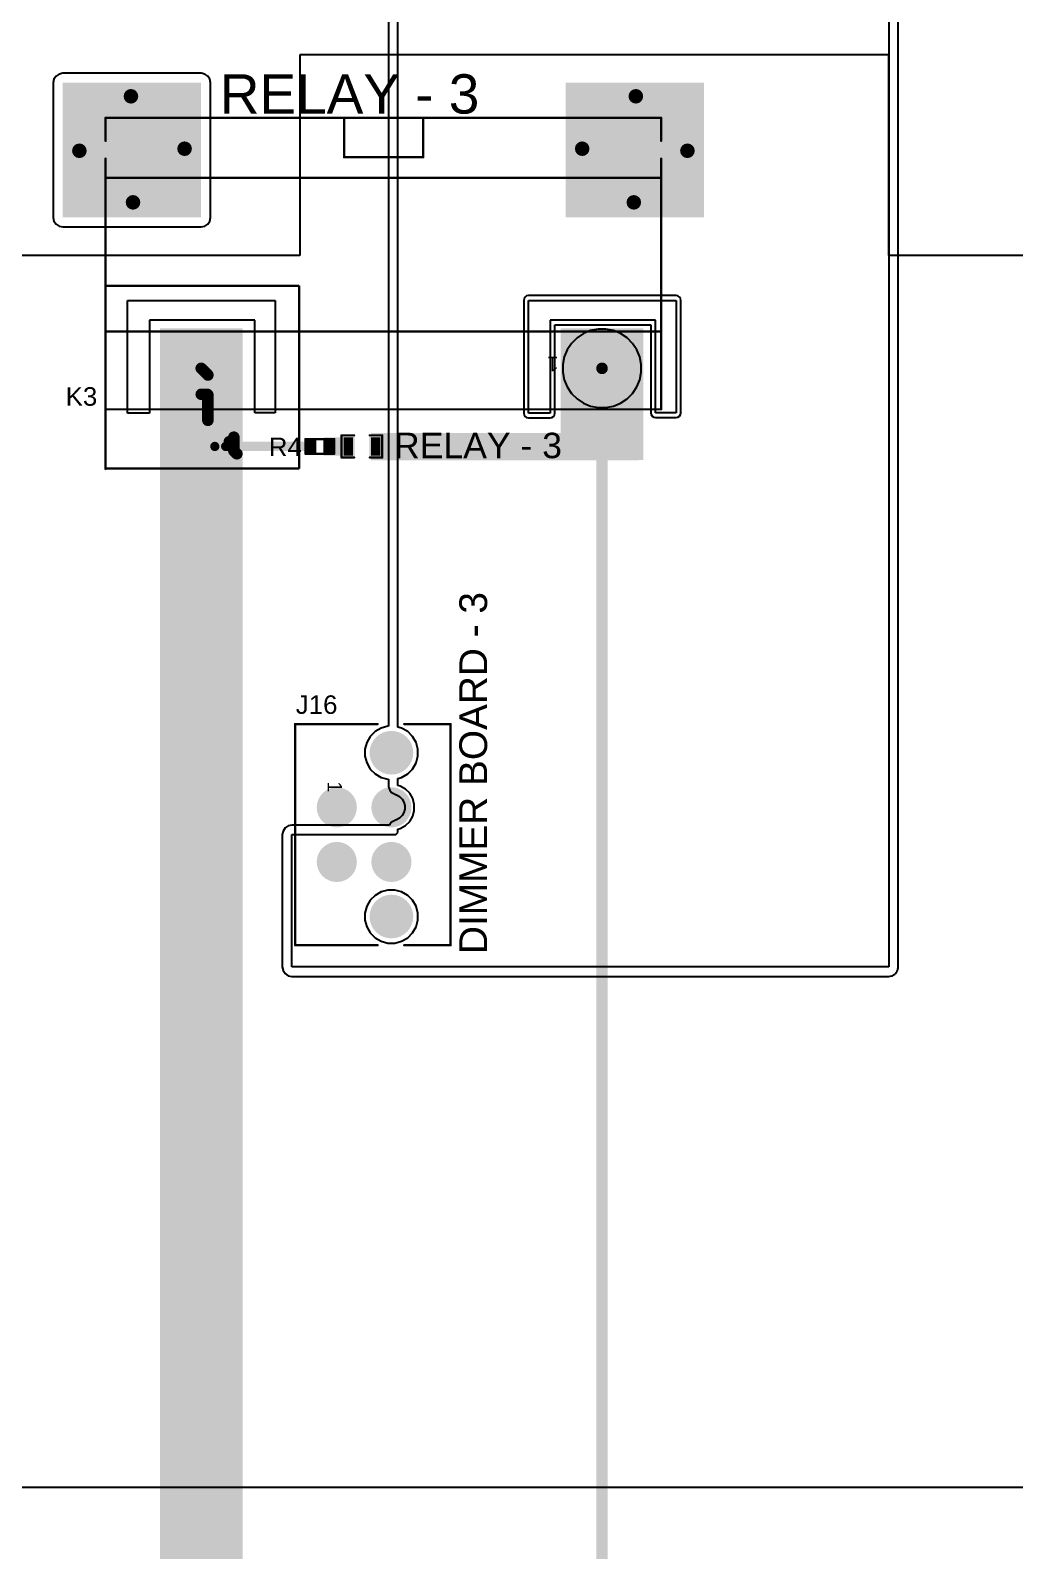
# Model space of a CAD drawing. Header units: millimetres. Extents: x -9 to 259, y -9 to 194.
# Drawn here: x 136.1 to 190.1, y 58.8 to 142.2 of the extents above; entities that cross this region are included whole.
import ezdxf

# ---------------------------------------------------------------- set-up
doc = ezdxf.new("R2010")
doc.units = ezdxf.units.MM
for name, color, linetype in [('BottomLayer', 5, 'Continuous'), ('BottomSolder', 6, 'Continuous'), ('MultiLayer', 9, 'Continuous'), ('PadHoleLayer', 156, 'Continuous'), ('TopLayer', 1, 'Continuous'), ('TopOverlay', 2, 'Continuous'), ('TopPaste', 8, 'Continuous'), ('TopSolder', 216, 'Continuous'), ('ViaHoleLayer', 16, 'Continuous')]:
    doc.layers.add(name, color=color, linetype=linetype)
doc.styles.add('Arial', font='', dxfattribs={"height": 0.2})
doc.styles.get('Arial').set_extended_font_data('Arial')

# ---------------------------------------------------------------- blocks, each defined once
blk = doc.blocks.new('G4A_1A_PE_DC24_2')
at = {"layer": 'BottomLayer'}
h = blk.add_hatch(color=5, dxfattribs=at)
edge = h.paths.add_edge_path()
edge.add_arc((-11.9999887, 6.0001023), 1.89999874, 0, 360)
h = blk.add_hatch(color=5, dxfattribs=at)
edge = h.paths.add_edge_path()
edge.add_arc((9.9999673, 6.0001023), 1.89999874, 0, 360)
h = blk.add_hatch(color=5, dxfattribs=at)
edge = h.paths.add_edge_path()
edge.add_arc((-13.8000867, -5.999873699999999), 1.49999954, 0, 360)
h = blk.add_hatch(color=5, dxfattribs=at)
edge = h.paths.add_edge_path()
edge.add_arc((13.8000613, -5.999873699999999), 1.49999954, 0, 360)
at = {"layer": 'BottomSolder'}
h = blk.add_hatch(color=6, dxfattribs=at)
edge = h.paths.add_edge_path()
edge.add_arc((-11.9999887, 6.0001023), 1.95079874, 0, 360)
h = blk.add_hatch(color=6, dxfattribs=at)
edge = h.paths.add_edge_path()
edge.add_arc((9.9999673, 6.0001023), 1.95079874, 0, 360)
h = blk.add_hatch(color=6, dxfattribs=at)
edge = h.paths.add_edge_path()
edge.add_arc((-13.8000867, -5.999873699999999), 1.55079954, 0, 360)
h = blk.add_hatch(color=6, dxfattribs=at)
edge = h.paths.add_edge_path()
edge.add_arc((13.8000613, -5.999873699999999), 1.55079954, 0, 360)
at = {"layer": 'MultiLayer'}
h = blk.add_hatch(color=9, dxfattribs=at)
edge = h.paths.add_edge_path()
edge.add_arc((-11.9999887, 6.0001023), 1.89999874, 0, 360)
h = blk.add_hatch(color=9, dxfattribs=at)
edge = h.paths.add_edge_path()
edge.add_arc((9.9999673, 6.0001023), 1.89999874, 0, 360)
h = blk.add_hatch(color=9, dxfattribs=at)
edge = h.paths.add_edge_path()
edge.add_arc((-13.8000867, -5.999873699999999), 1.49999954, 0, 360)
h = blk.add_hatch(color=9, dxfattribs=at)
edge = h.paths.add_edge_path()
edge.add_arc((13.8000613, -5.999873699999999), 1.49999954, 0, 360)
at = {"layer": 'PadHoleLayer'}
h = blk.add_hatch(color=156, dxfattribs=at)
edge = h.paths.add_edge_path()
edge.add_arc((-11.9999379, 5.9999753), 1.1500104, 0, 360)
h = blk.add_hatch(color=156, dxfattribs=at)
edge = h.paths.add_edge_path()
edge.add_arc((9.9999419, 5.9999753), 1.1500104, 0, 360)
h = blk.add_hatch(color=156, dxfattribs=at)
edge = h.paths.add_edge_path()
edge.add_arc((-13.8001375, -5.9999753), 0.8999982, 0, 360)
h = blk.add_hatch(color=156, dxfattribs=at)
edge = h.paths.add_edge_path()
edge.add_arc((13.8001375, -5.9999753), 0.8999982, 0, 360)
at = {"layer": 'TopLayer'}
h = blk.add_hatch(color=1, dxfattribs=at)
edge = h.paths.add_edge_path()
edge.add_arc((-11.9999887, 6.0001023), 1.89999874, 0, 360)
h = blk.add_hatch(color=1, dxfattribs=at)
edge = h.paths.add_edge_path()
edge.add_arc((9.9999673, 6.0001023), 1.89999874, 0, 360)
h = blk.add_hatch(color=1, dxfattribs=at)
edge = h.paths.add_edge_path()
edge.add_arc((-13.8000867, -5.999873699999999), 1.49999954, 0, 360)
h = blk.add_hatch(color=1, dxfattribs=at)
edge = h.paths.add_edge_path()
edge.add_arc((13.8000613, -5.999873699999999), 1.49999954, 0, 360)
at = {"layer": 'TopSolder'}
h = blk.add_hatch(color=216, dxfattribs=at)
edge = h.paths.add_edge_path()
edge.add_arc((-11.9999887, 6.0001023), 1.95079874, 0, 360)
h = blk.add_hatch(color=216, dxfattribs=at)
edge = h.paths.add_edge_path()
edge.add_arc((9.9999673, 6.0001023), 1.95079874, 0, 360)
h = blk.add_hatch(color=216, dxfattribs=at)
edge = h.paths.add_edge_path()
edge.add_arc((-13.8000867, -5.999873699999999), 1.55079954, 0, 360)
h = blk.add_hatch(color=216, dxfattribs=at)
edge = h.paths.add_edge_path()
edge.add_arc((13.8000613, -5.999873699999999), 1.55079954, 0, 360)
at = {"layer": 'TopOverlay', "const_width": 0.127}
for points in [[(15.2497917, 8.250237499999999), (-15.2501727, 8.250237499999999)], [(-15.2491313, 8.250237499999999), (-15.2491313, -5.5104411)], [(15.2497917, 8.250237499999999), (15.2497917, -5.5124985)], [(15.2497917, 3.9851203), (-15.2491313, 3.9851203)], [(15.2499695, -4.449762499999999), (-15.2499949, -4.449762499999999)], [(-2.1874353, -5.5877079), (-2.1874353, -7.749781299999999)], [(2.1589873, -5.5877079), (-2.1874353, -5.5877079)], [(2.1589873, -5.5877079), (2.1589873, -7.749781299999999)], [(-15.2491313, -6.488950699999999), (-15.2491313, -7.749781299999999)], [(15.2497917, -6.486893299999999), (15.2497917, -7.749781299999999)], [(15.2497917, -7.749781299999999), (-15.2501727, -7.749781299999999)]]:
    blk.add_lwpolyline(points, dxfattribs=at)
at = {"layer": 'TopOverlay', "const_width": 0.0635}
for points in [[(-15.2819227, 8.250237499999999, 1), (-15.2184227, 8.250237499999999, 1)], [(-15.2808813, 8.250237499999999, 1), (-15.2173813, 8.250237499999999, 1)], [(15.2180417, 8.250237499999999, 1), (15.2815417, 8.250237499999999, 1)], [(15.2180417, 8.250237499999999, 1), (15.2815417, 8.250237499999999, 1)], [(-15.2808813, 3.9851203, 1), (-15.2173813, 3.9851203, 1)], [(15.2180417, 3.9851203, 1), (15.2815417, 3.9851203, 1)], [(-15.2817449, -4.449762499999999, 1), (-15.2182449, -4.449762499999999, 1)], [(15.2182195, -4.449762499999999, 1), (15.2817195, -4.449762499999999, 1)], [(-15.2808813, -5.5104411, 1), (-15.2173813, -5.5104411, 1)], [(-2.2191853, -5.5877079, 1), (-2.1556853, -5.5877079, 1)], [(-2.2191853, -5.5877079, 1), (-2.1556853, -5.5877079, 1)], [(2.1272373, -5.5877079, 1), (2.1907373, -5.5877079, 1)], [(2.1272373, -5.5877079, 1), (2.1907373, -5.5877079, 1)], [(15.2180417, -5.5124985, 1), (15.2815417, -5.5124985, 1)], [(-15.2808813, -6.488950699999999, 1), (-15.2173813, -6.488950699999999, 1)], [(15.2180417, -6.486893299999999, 1), (15.2815417, -6.486893299999999, 1)], [(-15.2819227, -7.749781299999999, 1), (-15.2184227, -7.749781299999999, 1)], [(-15.2808813, -7.749781299999999, 1), (-15.2173813, -7.749781299999999, 1)], [(-2.2191853, -7.749781299999999, 1), (-2.1556853, -7.749781299999999, 1)], [(2.1272373, -7.749781299999999, 1), (2.1907373, -7.749781299999999, 1)], [(15.2180417, -7.749781299999999, 1), (15.2815417, -7.749781299999999, 1)], [(15.2180417, -7.749781299999999, 1), (15.2815417, -7.749781299999999, 1)]]:
    blk.add_lwpolyline(points, format="xyb", close=True, dxfattribs=at)
at = {"layer": 'TopOverlay'}
blk.add_text('1', height=0.8000009399999999, dxfattribs=at).set_placement((-9.6044004, 5.3561996))
blk = doc.blocks.new('R___0402_9')
at = {"layer": 'TopLayer'}
for points in [[(-0.6985, -0.3175), (-0.6985, 0.3175), (-0.2412999999999999, 0.3175), (-0.2413, -0.3175)], [(0.2412999999999999, -0.3175), (0.2413, 0.3175), (0.6985, 0.3175), (0.6985, -0.3175)]]:
    blk.add_hatch(color=1, dxfattribs=at).paths.add_polyline_path(points)
at = {"layer": 'TopPaste'}
for points in [[(-0.6985, -0.3175), (-0.6985, 0.3175), (-0.2412999999999999, 0.3175), (-0.2413, -0.3175)], [(0.2412999999999999, -0.3175), (0.2413, 0.3175), (0.6985, 0.3175), (0.6985, -0.3175)]]:
    blk.add_hatch(color=8, dxfattribs=at).paths.add_polyline_path(points)
at = {"layer": 'TopSolder'}
for points in [[(-0.75350116, -0.37250116), (-0.75350116, 0.37250116), (-0.1862988399999999, 0.37250116), (-0.18629884, -0.37250116)], [(0.1862988399999999, -0.37250116), (0.18629884, 0.37250116), (0.75350116, 0.37250116), (0.75350116, -0.37250116)]]:
    blk.add_hatch(color=216, dxfattribs=at).paths.add_polyline_path(points)
at = {"layer": 'TopOverlay'}
for points, const_width in [([(-0.7874, -0.4064), (-0.7874, 0.4064)], 0.127), ([(-0.7874, 0.4064), (0.7874, 0.4064)], 0.127), ([(0.7874, -0.4064), (0.7874, 0.4064)], 0.127), ([(-0.7874, -0.4064), (0.7874, -0.4064)], 0.127), ([(-0.8128, -0.4318), (0.8128, -0.4318)], 0.0032258)]:
    blk.add_lwpolyline(points, dxfattribs=dict(at, const_width=const_width))
for points, const_width in [([(-0.8191499999999999, 0.4064, 1), (-0.7556499999999999, 0.4064, 1)], 0.0635), ([(-0.8191499999999999, 0.4064, 1), (-0.7556499999999999, 0.4064, 1)], 0.0635), ([(0.7556499999999999, 0.4064, 1), (0.8191499999999999, 0.4064, 1)], 0.0635), ([(0.7556499999999999, 0.4064, 1), (0.8191499999999999, 0.4064, 1)], 0.0635), ([(-0.8191499999999999, -0.4064, 1), (-0.7556499999999999, -0.4064, 1)], 0.0635), ([(-0.8191499999999999, -0.4064, 1), (-0.7556499999999999, -0.4064, 1)], 0.0635), ([(-0.81360518, -0.4318, 1), (-0.8119948199999999, -0.4318, 1)], 0.0016129), ([(0.7556499999999999, -0.4064, 1), (0.8191499999999999, -0.4064, 1)], 0.0635), ([(0.7556499999999999, -0.4064, 1), (0.8191499999999999, -0.4064, 1)], 0.0635), ([(0.8119948199999999, -0.4318, 1), (0.81360518, -0.4318, 1)], 0.0016129)]:
    blk.add_lwpolyline(points, format="xyb", close=True, dxfattribs=dict(at, const_width=const_width))
blk = doc.blocks.new('LED_0603_14')
at = {"layer": 'TopLayer'}
for points in [[(-0.999998, 0.5000002699999999), (-0.499999, 0.5000002699999999), (-0.499999, -0.5000002699999999), (-0.999998, -0.5000002699999999)], [(0.50000154, 0.5000002699999999), (1.00000054, 0.5000002699999999), (1.00000054, -0.5000002699999999), (0.50000154, -0.5000002699999999)]]:
    blk.add_hatch(color=1, dxfattribs=at).paths.add_polyline_path(points)
at = {"layer": 'TopOverlay'}
blk.add_hatch(color=2, dxfattribs=at).paths.add_polyline_path([(1.1176, -0.66039746), (1.75259492, -0.66039746), (1.75259492, 0.66040254), (1.1176, 0.66040254)])
at = {"layer": 'TopPaste'}
for points in [[(-0.999998, 0.5000002699999999), (-0.499999, 0.5000002699999999), (-0.499999, -0.5000002699999999), (-0.999998, -0.5000002699999999)], [(0.50000154, 0.5000002699999999), (1.00000054, 0.5000002699999999), (1.00000054, -0.5000002699999999), (0.50000154, -0.5000002699999999)]]:
    blk.add_hatch(color=8, dxfattribs=at).paths.add_polyline_path(points)
at = {"layer": 'TopSolder'}
for points in [[(-1.101598, 0.6016002699999999), (-0.398399, 0.6016002699999999), (-0.398399, -0.6016002699999999), (-1.101598, -0.6016002699999999)], [(0.39840154, 0.6016002699999999), (1.10160054, 0.6016002699999999), (1.10160054, -0.6016002699999999), (0.39840154, -0.6016002699999999)]]:
    blk.add_hatch(color=216, dxfattribs=at).paths.add_polyline_path(points)
at = {"layer": 'TopOverlay', "const_width": 0.127}
for points in [[(-1.1176, 0.6096), (-0.4318, 0.6096)], [(-1.1176, -0.6096), (-1.1176, 0.6096)], [(0.4318, 0.6096), (1.11760254, 0.6096)], [(1.11760254, -0.6096), (1.11760254, 0.6096)], [(-1.1176, -0.6096), (-0.4318, -0.6096)], [(0.4318, -0.6096), (1.11760254, -0.6096)]]:
    blk.add_lwpolyline(points, dxfattribs=at)
at = {"layer": 'TopOverlay', "const_width": 0.0635}
for points in [[(-1.14935, 0.6096, 1), (-1.08585, 0.6096, 1)], [(-1.14935, 0.6096, 1), (-1.08585, 0.6096, 1)], [(-0.46355, 0.6096, 1), (-0.40005, 0.6096, 1)], [(0.40005, 0.6096, 1), (0.46355, 0.6096, 1)], [(1.08585254, 0.6096, 1), (1.14935254, 0.6096, 1)], [(1.08585254, 0.6096, 1), (1.14935254, 0.6096, 1)], [(-1.14935, -0.6096, 1), (-1.08585, -0.6096, 1)], [(-1.14935, -0.6096, 1), (-1.08585, -0.6096, 1)], [(-0.46355, -0.6096, 1), (-0.40005, -0.6096, 1)], [(0.40005, -0.6096, 1), (0.46355, -0.6096, 1)], [(1.08585254, -0.6096, 1), (1.14935254, -0.6096, 1)], [(1.08585254, -0.6096, 1), (1.14935254, -0.6096, 1)]]:
    blk.add_lwpolyline(points, format="xyb", close=True, dxfattribs=at)
blk = doc.blocks.new('0447690401_19')
at = {"layer": 'BottomLayer'}
h = blk.add_hatch(color=5, dxfattribs=at)
edge = h.paths.add_edge_path()
edge.add_arc((-1.4986, 1.4986), 1.00000054, 0, 360)
h = blk.add_hatch(color=5, dxfattribs=at)
edge = h.paths.add_edge_path()
edge.add_arc((1.4986, 1.4986), 1.00000054, 0, 360)
h = blk.add_hatch(color=5, dxfattribs=at)
edge = h.paths.add_edge_path()
edge.add_arc((-1.4986, -1.4986), 1.00000054, 0, 360)
h = blk.add_hatch(color=5, dxfattribs=at)
edge = h.paths.add_edge_path()
edge.add_arc((1.4986, -1.4986), 1.00000054, 0, 360)
at = {"layer": 'BottomSolder'}
h = blk.add_hatch(color=6, dxfattribs=at)
edge = h.paths.add_edge_path()
edge.add_arc((-1.4986, 1.4986), 1.10160054, 0, 360)
h = blk.add_hatch(color=6, dxfattribs=at)
edge = h.paths.add_edge_path()
edge.add_arc((1.4986, 1.4986), 1.10160054, 0, 360)
h = blk.add_hatch(color=6, dxfattribs=at)
edge = h.paths.add_edge_path()
edge.add_arc((-1.4986, -1.4986), 1.10160054, 0, 360)
h = blk.add_hatch(color=6, dxfattribs=at)
edge = h.paths.add_edge_path()
edge.add_arc((1.4986, -1.4986), 1.10160054, 0, 360)
at = {"layer": 'PadHoleLayer'}
h = blk.add_hatch(color=156, dxfattribs=at)
edge = h.paths.add_edge_path()
edge.add_arc((-4.495799999999999, 1.4986), 1.20000014, 0, 360)
h = blk.add_hatch(color=156, dxfattribs=at)
edge = h.paths.add_edge_path()
edge.add_arc((4.495799999999999, 1.4986), 1.20000014, 0, 360)
h = blk.add_hatch(color=156, dxfattribs=at)
edge = h.paths.add_edge_path()
edge.add_arc((-1.4986, 1.4986), 0.5334, 0, 360)
h = blk.add_hatch(color=156, dxfattribs=at)
edge = h.paths.add_edge_path()
edge.add_arc((1.4986, 1.4986), 0.5334, 0, 360)
h = blk.add_hatch(color=156, dxfattribs=at)
edge = h.paths.add_edge_path()
edge.add_arc((-1.4986, -1.4986), 0.5334, 0, 360)
h = blk.add_hatch(color=156, dxfattribs=at)
edge = h.paths.add_edge_path()
edge.add_arc((1.4986, -1.4986), 0.5334, 0, 360)
at = {"layer": 'TopLayer'}
h = blk.add_hatch(color=1, dxfattribs=at)
edge = h.paths.add_edge_path()
edge.add_arc((-1.4986, 1.4986), 1.00000054, 0, 360)
h = blk.add_hatch(color=1, dxfattribs=at)
edge = h.paths.add_edge_path()
edge.add_arc((1.4986, 1.4986), 1.00000054, 0, 360)
h = blk.add_hatch(color=1, dxfattribs=at)
edge = h.paths.add_edge_path()
edge.add_arc((-1.4986, -1.4986), 1.00000054, 0, 360)
h = blk.add_hatch(color=1, dxfattribs=at)
edge = h.paths.add_edge_path()
edge.add_arc((1.4986, -1.4986), 1.00000054, 0, 360)
at = {"layer": 'TopSolder'}
h = blk.add_hatch(color=216, dxfattribs=at)
edge = h.paths.add_edge_path()
edge.add_arc((-1.4986, 1.4986), 1.10160054, 0, 360)
h = blk.add_hatch(color=216, dxfattribs=at)
edge = h.paths.add_edge_path()
edge.add_arc((1.4986, 1.4986), 1.10160054, 0, 360)
h = blk.add_hatch(color=216, dxfattribs=at)
edge = h.paths.add_edge_path()
edge.add_arc((-1.4986, -1.4986), 1.10160054, 0, 360)
h = blk.add_hatch(color=216, dxfattribs=at)
edge = h.paths.add_edge_path()
edge.add_arc((1.4986, -1.4986), 1.10160054, 0, 360)
at = {"layer": 'TopOverlay', "const_width": 0.127}
for points in [[(6.0706, 4.7498), (-6.0706, 4.7498)], [(-6.0706, 2.20485716), (-6.0706, 4.7498)], [(6.0706, 2.20485716), (6.0706, 4.7498)], [(-6.0706, -3.7846), (-6.0706, 0.74154284)], [(6.0706, -3.7846), (6.0706, 0.74154284)], [(6.0706, -3.7846), (-6.0706, -3.7846)]]:
    blk.add_lwpolyline(points, dxfattribs=at)
at = {"layer": 'TopOverlay', "const_width": 0.0635}
for points in [[(-6.102349999999999, 4.7498, 1), (-6.038849999999999, 4.7498, 1)], [(-6.102349999999999, 4.7498, 1), (-6.038849999999999, 4.7498, 1)], [(6.038849999999999, 4.7498, 1), (6.102349999999999, 4.7498, 1)], [(6.038849999999999, 4.7498, 1), (6.102349999999999, 4.7498, 1)], [(-6.102349999999999, 2.20485716, 1), (-6.038849999999999, 2.20485716, 1)], [(6.038849999999999, 2.20485716, 1), (6.102349999999999, 2.20485716, 1)], [(-6.102349999999999, 0.74154284, 1), (-6.038849999999999, 0.74154284, 1)], [(6.038849999999999, 0.74154284, 1), (6.102349999999999, 0.74154284, 1)], [(-6.102349999999999, -3.7846, 1), (-6.038849999999999, -3.7846, 1)], [(-6.102349999999999, -3.7846, 1), (-6.038849999999999, -3.7846, 1)], [(6.038849999999999, -3.7846, 1), (6.102349999999999, -3.7846, 1)], [(6.038849999999999, -3.7846, 1), (6.102349999999999, -3.7846, 1)]]:
    blk.add_lwpolyline(points, format="xyb", close=True, dxfattribs=at)
at = {"layer": 'TopOverlay'}
blk.add_text('1', height=0.8000009399999999, dxfattribs=at).set_placement((-2.9209873, -2.00659238))

msp = doc.modelspace()

# ---------------------------------------------------------------- hatches: boundary and pattern name
at = {"layer": 'BottomLayer'}
msp.add_hatch(color=5, dxfattribs=at).paths.add_polyline_path([(145.44874644, 139.3444), (137.85414644, 139.3444), (137.85414644, 131.953), (145.44874644, 131.953)])
h = msp.add_hatch(color=5, dxfattribs=at)
edge = h.paths.add_edge_path()
edge.add_arc((141.60003938, 138.60049242), 0.2999994, 0, 360)
h = msp.add_hatch(color=5, dxfattribs=at)
edge = h.paths.add_edge_path()
edge.add_arc((169.31276526, 138.60049242), 0.2999994, 0, 360)
h = msp.add_hatch(color=5, dxfattribs=at)
edge = h.paths.add_edge_path()
edge.add_arc((138.76854136, 135.6106), 0.2999994, 0, 360)
h = msp.add_hatch(color=5, dxfattribs=at)
edge = h.paths.add_edge_path()
edge.add_arc((144.54398828, 135.72333536), 0.2999994, 0, 360)
h = msp.add_hatch(color=5, dxfattribs=at)
edge = h.paths.add_edge_path()
edge.add_arc((166.36881636, 135.72333536), 0.2999994, 0, 360)
h = msp.add_hatch(color=5, dxfattribs=at)
edge = h.paths.add_edge_path()
edge.add_arc((172.14426328, 135.6106), 0.2999994, 0, 360)
h = msp.add_hatch(color=5, dxfattribs=at)
edge = h.paths.add_edge_path()
edge.add_arc((141.7126325, 132.77924422), 0.2999994, 0, 360)
h = msp.add_hatch(color=5, dxfattribs=at)
edge = h.paths.add_edge_path()
edge.add_arc((169.20017214, 132.77924422), 0.2999994, 0, 360)
at = {"layer": 'BottomSolder'}
h = msp.add_hatch(color=6, dxfattribs=at)
edge = h.paths.add_edge_path()
edge.add_arc((141.60003938, 138.60049242), 0.4015993999999999, 0, 360)
h = msp.add_hatch(color=6, dxfattribs=at)
edge = h.paths.add_edge_path()
edge.add_arc((169.31276526, 138.60049242), 0.4015993999999999, 0, 360)
h = msp.add_hatch(color=6, dxfattribs=at)
edge = h.paths.add_edge_path()
edge.add_arc((144.54398828, 135.72333536), 0.4015993999999999, 0, 360)
h = msp.add_hatch(color=6, dxfattribs=at)
edge = h.paths.add_edge_path()
edge.add_arc((166.36881636, 135.72333536), 0.4015993999999999, 0, 360)
h = msp.add_hatch(color=6, dxfattribs=at)
edge = h.paths.add_edge_path()
edge.add_arc((138.76854136, 135.6106), 0.4015993999999999, 0, 360)
h = msp.add_hatch(color=6, dxfattribs=at)
edge = h.paths.add_edge_path()
edge.add_arc((172.14426328, 135.6106), 0.4015993999999999, 0, 360)
h = msp.add_hatch(color=6, dxfattribs=at)
edge = h.paths.add_edge_path()
edge.add_arc((141.7126325, 132.77924422), 0.4015993999999999, 0, 360)
h = msp.add_hatch(color=6, dxfattribs=at)
edge = h.paths.add_edge_path()
edge.add_arc((169.20017214, 132.77924422), 0.4015993999999999, 0, 360)
at = {"layer": 'TopLayer'}
h = msp.add_hatch(color=1, dxfattribs=at)
edge = h.paths.add_edge_path()
edge.add_arc((141.60003938, 138.60049242), 0.2999994, 0, 360)
for points in [[(165.46406328, 131.953), (173.05866328, 131.953), (173.05866328, 139.3444), (165.46406328, 139.3444)], [(143.18827344, 125.85695174), (143.18827344, 40.10660254), (147.73143936, 40.10660254), (147.73143936, 125.85695174)], [(165.1880999, 125.857), (165.1880999, 118.62932332), (169.73126582, 118.62932332), (169.73126582, 125.857)], [(152.17510586, 118.8799883), (153.71980686, 118.8799883), (153.71980686, 119.87999138), (152.17510586, 119.87999138)], [(169.47726836, 120.11659238), (154.77882176, 120.11659238), (154.77882176, 118.61799238), (169.47726836, 118.61799238)]]:
    msp.add_hatch(color=1, dxfattribs=at).paths.add_polyline_path(points)
h = msp.add_hatch(color=1, dxfattribs=at)
edge = h.paths.add_edge_path()
edge.add_arc((169.31276526, 138.60049242), 0.2999994, 0, 360)
h = msp.add_hatch(color=1, dxfattribs=at)
edge = h.paths.add_edge_path()
edge.add_arc((138.76854136, 135.6106), 0.2999994, 0, 360)
h = msp.add_hatch(color=1, dxfattribs=at)
edge = h.paths.add_edge_path()
edge.add_arc((144.54398828, 135.72333536), 0.2999994, 0, 360)
h = msp.add_hatch(color=1, dxfattribs=at)
edge = h.paths.add_edge_path()
edge.add_arc((166.36881636, 135.72333536), 0.2999994, 0, 360)
h = msp.add_hatch(color=1, dxfattribs=at)
edge = h.paths.add_edge_path()
edge.add_arc((172.14426328, 135.6106), 0.2999994, 0, 360)
h = msp.add_hatch(color=1, dxfattribs=at)
edge = h.paths.add_edge_path()
edge.add_arc((141.7126325, 132.77924422), 0.2999994, 0, 360)
h = msp.add_hatch(color=1, dxfattribs=at)
edge = h.paths.add_edge_path()
edge.add_arc((169.20017214, 132.77924422), 0.2999994, 0, 360)
at = {"layer": 'TopSolder'}
h = msp.add_hatch(color=216, dxfattribs=at)
edge = h.paths.add_edge_path()
edge.add_arc((141.60003938, 138.60049242), 0.4015993999999999, 0, 360)
h = msp.add_hatch(color=216, dxfattribs=at)
edge = h.paths.add_edge_path()
edge.add_arc((169.31276526, 138.60049242), 0.4015993999999999, 0, 360)
h = msp.add_hatch(color=216, dxfattribs=at)
edge = h.paths.add_edge_path()
edge.add_arc((144.54398828, 135.72333536), 0.4015993999999999, 0, 360)
h = msp.add_hatch(color=216, dxfattribs=at)
edge = h.paths.add_edge_path()
edge.add_arc((166.36881636, 135.72333536), 0.4015993999999999, 0, 360)
h = msp.add_hatch(color=216, dxfattribs=at)
edge = h.paths.add_edge_path()
edge.add_arc((138.76854136, 135.6106), 0.4015993999999999, 0, 360)
h = msp.add_hatch(color=216, dxfattribs=at)
edge = h.paths.add_edge_path()
edge.add_arc((172.14426328, 135.6106), 0.4015993999999999, 0, 360)
h = msp.add_hatch(color=216, dxfattribs=at)
edge = h.paths.add_edge_path()
edge.add_arc((141.7126325, 132.77924422), 0.4015993999999999, 0, 360)
h = msp.add_hatch(color=216, dxfattribs=at)
edge = h.paths.add_edge_path()
edge.add_arc((169.20017214, 132.77924422), 0.4015993999999999, 0, 360)
at = {"layer": 'ViaHoleLayer'}
h = msp.add_hatch(color=16, dxfattribs=at)
edge = h.paths.add_edge_path()
edge.add_arc((141.60003938, 138.60049242), 0.1499997, 0, 360)
h = msp.add_hatch(color=16, dxfattribs=at)
edge = h.paths.add_edge_path()
edge.add_arc((169.31276526, 138.60049242), 0.1499997, 0, 360)
h = msp.add_hatch(color=16, dxfattribs=at)
edge = h.paths.add_edge_path()
edge.add_arc((138.76854136, 135.6106), 0.1499997, 0, 360)
h = msp.add_hatch(color=16, dxfattribs=at)
edge = h.paths.add_edge_path()
edge.add_arc((144.54398828, 135.72333536), 0.1499997, 0, 360)
h = msp.add_hatch(color=16, dxfattribs=at)
edge = h.paths.add_edge_path()
edge.add_arc((166.36881636, 135.72333536), 0.1499997, 0, 360)
h = msp.add_hatch(color=16, dxfattribs=at)
edge = h.paths.add_edge_path()
edge.add_arc((172.14426328, 135.6106), 0.1499997, 0, 360)
h = msp.add_hatch(color=16, dxfattribs=at)
edge = h.paths.add_edge_path()
edge.add_arc((141.7126325, 132.77924422), 0.1499997, 0, 360)
h = msp.add_hatch(color=16, dxfattribs=at)
edge = h.paths.add_edge_path()
edge.add_arc((169.20017214, 132.77924422), 0.1499997, 0, 360)

# ---------------------------------------------------------------- linework, layer by layer
at = {"layer": 'BottomLayer'}
for p, q in [((156.25650232, 103.97406688), (156.25650232, 183.21019746)), ((183.19326328, 183.21019492), (183.19326328, 90.80500507999999)), ((183.711215, 90.80500507999999), (183.711215, 183.21019492)), ((155.7385506, 177.12792616), (155.7385506, 104.01919252)), ((137.3756206, 139.54261144), (137.33619472, 139.3444)), ((137.48789876, 139.71064768), (137.3756206, 139.54261144)), ((137.655935, 139.82292584), (137.48789876, 139.71064768)), ((137.85414644, 139.86235172), (137.655935, 139.82292584)), ((145.44874644, 139.86235172), (137.85414644, 139.86235172)), ((145.64695788, 139.82292584), (145.44874644, 139.86235172)), ((145.81499412, 139.71064768), (145.64695788, 139.82292584)), ((145.92727228, 139.54261144), (145.81499412, 139.71064768)), ((145.96669816, 139.3444), (145.92727228, 139.54261144)), ((137.33619472, 139.3444), (137.33619472, 131.953)), ((145.96669816, 131.953), (145.96669816, 139.3444)), ((137.33619472, 131.953), (137.3756206, 131.75478856)), ((145.92727228, 131.75478856), (145.96669816, 131.953)), ((137.3756206, 131.75478856), (137.48789876, 131.58675232)), ((137.48789876, 131.58675232), (137.655935, 131.47447416)), ((137.655935, 131.47447416), (137.85414644, 131.43504828)), ((137.85414644, 131.43504828), (145.44874644, 131.43504828)), ((145.44874644, 131.43504828), (145.64695788, 131.47447416)), ((145.64695788, 131.47447416), (145.81499412, 131.58675232)), ((145.81499412, 131.58675232), (145.92727228, 131.75478856)), ((140.20661062, 118.11020828), (140.20661062, 128.1938)), ((140.20661062, 128.1938), (150.83366328, 128.1938)), ((150.83366328, 128.1938), (140.20661062, 128.1938)), ((140.20661062, 128.1938), (140.20661062, 118.11020828)), ((150.83366328, 128.1938), (150.83366328, 118.491)), ((150.83366328, 118.491), (150.83366328, 128.1938)), ((163.17671454, 127.49876964), (163.1570016, 127.39966392)), ((163.1570016, 127.39966392), (163.1570016, 121.20206392)), ((163.23285362, 127.58278776), (163.17671454, 127.49876964)), ((163.31687174, 127.63892684), (163.23285362, 127.58278776)), ((163.41597746, 127.65863978), (163.31687174, 127.63892684)), ((171.51857746, 127.65863978), (163.41597746, 127.65863978)), ((171.61768318, 127.63892684), (171.51857746, 127.65863978)), ((171.7017013, 127.58278776), (171.61768318, 127.63892684)), ((171.75784038, 127.49876964), (171.7017013, 127.58278776)), ((171.77755332, 127.39966392), (171.75784038, 127.49876964)), ((171.77755332, 121.22746392), (171.77755332, 127.39966392)), ((164.86875332, 121.20206392), (164.86875332, 126.05522414)), ((164.86875332, 126.05522414), (170.1420016, 126.05522414)), ((170.1420016, 126.05522414), (170.1420016, 121.22746392)), ((166.0832975, 125.3400084), (165.7832727, 125.0399836)), ((166.4360908, 125.57573818), (166.0832975, 125.3400084)), ((166.82809408, 125.73811022), (166.4360908, 125.57573818)), ((167.24424006, 125.82088882), (166.82809408, 125.73811022)), ((167.66854198, 125.82088882), (167.24424006, 125.82088882)), ((168.08468796, 125.73811022), (167.66854198, 125.82088882)), ((168.47669124, 125.57573818), (168.08468796, 125.73811022)), ((168.82948454, 125.3400084), (168.47669124, 125.57573818)), ((169.12950934, 125.0399836), (168.82948454, 125.3400084)), ((165.54754292, 124.6871903), (165.38517088, 124.29518702)), ((165.7832727, 125.0399836), (165.54754292, 124.6871903)), ((169.36523912, 124.6871903), (169.12950934, 125.0399836)), ((169.52761116, 124.29518702), (169.36523912, 124.6871903)), ((165.38517088, 124.29518702), (165.30239228, 123.87904104)), ((165.30239228, 123.87904104), (165.30239228, 123.45473912)), ((169.61038976, 123.87904104), (169.52761116, 124.29518702)), ((169.61038976, 123.45473912), (169.61038976, 123.87904104)), ((165.30239228, 123.45473912), (165.38517088, 123.03859314)), ((165.38517088, 123.03859314), (165.54754292, 122.64658986)), ((169.36523912, 122.64658986), (169.52761116, 123.03859314)), ((169.52761116, 123.03859314), (169.61038976, 123.45473912)), ((165.54754292, 122.64658986), (165.7832727, 122.29379656)), ((165.7832727, 122.29379656), (166.0832975, 121.99377176)), ((166.0832975, 121.99377176), (166.4360908, 121.75804198)), ((168.47669124, 121.75804198), (168.82948454, 121.99377176)), ((168.82948454, 121.99377176), (169.12950934, 122.29379656)), ((169.12950934, 122.29379656), (169.36523912, 122.64658986)), ((163.1570016, 121.20206392), (163.17671454, 121.1029582)), ((163.17671454, 121.1029582), (163.23285362, 121.01894008)), ((163.23285362, 121.01894008), (163.31687174, 120.962801)), ((164.70888318, 120.962801), (164.7929013, 121.01894008)), ((164.7929013, 121.01894008), (164.84904038, 121.1029582)), ((164.84904038, 121.1029582), (164.86875332, 121.20206392)), ((166.4360908, 121.75804198), (166.82809408, 121.59566994)), ((166.82809408, 121.59566994), (167.24424006, 121.51289134)), ((167.24424006, 121.51289134), (167.66854198, 121.51289134)), ((167.66854198, 121.51289134), (168.08468796, 121.59566994)), ((168.08468796, 121.59566994), (168.47669124, 121.75804198)), ((170.1420016, 121.22746392), (170.16171454, 121.1283582)), ((170.16171454, 121.1283582), (170.21785362, 121.04434008)), ((170.21785362, 121.04434008), (170.30187174, 120.988201)), ((171.61768318, 120.988201), (171.7017013, 121.04434008)), ((171.7017013, 121.04434008), (171.75784038, 121.1283582)), ((171.75784038, 121.1283582), (171.77755332, 121.22746392)), ((163.31687174, 120.962801), (163.41597746, 120.94308806)), ((163.41597746, 120.94308806), (164.60977746, 120.94308806)), ((164.60977746, 120.94308806), (164.70888318, 120.962801)), ((170.30187174, 120.988201), (170.40097746, 120.96848806)), ((170.40097746, 120.96848806), (171.51857746, 120.96848806)), ((171.51857746, 120.96848806), (171.61768318, 120.988201)), ((140.25720234, 118.1608), (140.20661062, 118.11020828)), ((140.20661062, 118.11020828), (140.25720234, 118.1608)), ((150.83366328, 118.1608), (140.25720234, 118.1608)), ((140.25720234, 118.1608), (150.83366328, 118.1608)), ((150.83366328, 118.491), (150.83366328, 118.1608)), ((150.83366328, 118.1608), (150.83366328, 118.491)), ((155.0038937, 103.72868256), (154.7331805, 103.45796936)), ((155.33544752, 103.92010458), (155.0038937, 103.72868256)), ((155.70524866, 104.01919252), (155.33544752, 103.92010458)), ((155.7385506, 104.01919252), (155.70524866, 104.01919252)), ((156.45789384, 103.92010458), (156.25650232, 103.97406688)), ((156.78944766, 103.72868256), (156.45789384, 103.92010458)), ((157.06016086, 103.45796936), (156.78944766, 103.72868256)), ((154.54175848, 103.12641554), (154.44267054, 102.7566144)), ((154.44267054, 102.7566144), (154.44267054, 102.37377036)), ((154.7331805, 103.45796936), (154.54175848, 103.12641554)), ((157.25158288, 103.12641554), (157.06016086, 103.45796936)), ((157.35067082, 102.7566144), (157.25158288, 103.12641554)), ((157.35067082, 102.37377036), (157.35067082, 102.7566144)), ((154.44267054, 102.37377036), (154.54175848, 102.00396922)), ((154.54175848, 102.00396922), (154.7331805, 101.6724154)), ((157.06016086, 101.6724154), (157.25158288, 102.00396922)), ((157.25158288, 102.00396922), (157.35067082, 102.37377036)), ((154.7331805, 101.6724154), (155.0038937, 101.4017022)), ((155.0038937, 101.4017022), (155.33544752, 101.21028018)), ((155.33544752, 101.21028018), (155.70524866, 101.11119224)), ((155.70524866, 101.11119224), (155.7385506, 101.11119224)), ((155.7385506, 101.11119224), (155.7385506, 100.76981116)), ((156.25650232, 101.15631788), (156.45789384, 101.21028018)), ((156.25650232, 100.76981116), (156.25650232, 101.15631788)), ((156.45789384, 101.21028018), (156.78944766, 101.4017022)), ((156.78944766, 101.4017022), (157.06016086, 101.6724154)), ((155.7385506, 100.76981116), (155.74521556, 100.73630348)), ((155.74521556, 100.73630348), (155.74298036, 100.70220144)), ((155.74298036, 100.70220144), (155.76476086, 100.63804104)), ((155.76476086, 100.63804104), (155.77797648, 100.57159972)), ((155.77797648, 100.57159972), (155.79696044, 100.54318982)), ((155.79696044, 100.54318982), (155.8079434, 100.51083276)), ((155.8079434, 100.51083276), (155.85261692, 100.45989306)), ((155.85261692, 100.45989306), (155.89025464, 100.40356348)), ((155.89025464, 100.40356348), (155.91866454, 100.38458206)), ((155.91866454, 100.38458206), (155.94119434, 100.35888996)), ((155.94119434, 100.35888996), (156.0019613, 100.32892558)), ((156.0019613, 100.32892558), (156.05829088, 100.29128532)), ((156.05829088, 100.29128532), (156.09180364, 100.28462036)), ((156.09180364, 100.28462036), (156.12244874, 100.26950736)), ((156.12244874, 100.26950736), (156.1807773, 100.25387874)), ((156.1807773, 100.25387874), (156.34861542, 100.15697774)), ((156.38069562, 100.73653462), (156.25650232, 100.76981116)), ((156.34861542, 100.15697774), (156.48565858, 100.01993458)), ((156.66664374, 100.57144224), (156.38069562, 100.73653462)), ((156.90012054, 100.33796544), (156.66664374, 100.57144224)), ((157.06521292, 100.05201732), (156.90012054, 100.33796544)), ((156.48565858, 100.01993458), (156.58255958, 99.85209392)), ((156.6327195, 99.47109391999999), (156.58255704, 99.28388575999999)), ((156.58255958, 99.85209392), (156.6327195, 99.66489338)), ((156.6327195, 99.66489338), (156.6327195, 99.47109391999999)), ((157.15067122, 99.73308476), (157.06521292, 100.05201732)), ((157.06521292, 99.08396744), (157.15067122, 99.40289999999999)), ((157.15067122, 99.40289999999999), (157.15067122, 99.73308476)), ((150.22899088, 98.54791822), (150.06095464, 98.43564006)), ((150.42720232, 98.5873441), (150.22899088, 98.54791822)), ((155.79331808, 98.5873441), (150.42720232, 98.5873441)), ((155.79696044, 98.59279493999999), (155.79331808, 98.5873441)), ((155.8079434, 98.625152), (155.79696044, 98.59279493999999)), ((155.85261438, 98.67608661999999), (155.8079434, 98.625152)), ((155.89025464, 98.73242128), (155.85261438, 98.67608661999999)), ((155.91866962, 98.75140778), (155.89025464, 98.73242128)), ((155.94119688, 98.7770948), (155.91866962, 98.75140778)), ((156.00195368, 98.80705664), (155.94119688, 98.7770948)), ((156.05829088, 98.84469944), (156.00195368, 98.80705664)), ((156.09180872, 98.85136693999999), (156.05829088, 98.84469944)), ((156.12245128, 98.8664774), (156.09180872, 98.85136693999999)), ((156.18077476, 98.88210602), (156.12245128, 98.8664774)), ((156.34861288, 98.97900448), (156.18077476, 98.88210602)), ((156.48565604, 99.11604763999999), (156.34861288, 98.97900448)), ((156.38069562, 98.39945014), (156.66664374, 98.56454251999999)), ((156.58255704, 99.28388575999999), (156.48565604, 99.11604763999999)), ((156.66664374, 98.56454251999999), (156.90012054, 98.79801932)), ((156.90012054, 98.79801932), (157.06521292, 99.08396744)), ((149.94867648, 98.26760382), (149.9092506, 98.06939238)), ((149.9092506, 98.06939238), (149.9092506, 90.80506095999999)), ((150.06095464, 98.43564006), (149.94867648, 98.26760382)), ((150.42720232, 90.80506095999999), (150.42720232, 98.06939238)), ((150.42720232, 98.06939238), (156.14225566, 98.06939238)), ((156.14225566, 98.06939238), (156.25650232, 98.18363903999999)), ((156.25650232, 98.3661736), (156.38069562, 98.39945014)), ((156.25650232, 98.18363903999999), (156.25650232, 98.3661736)), ((154.7331805, 94.46636935999999), (154.54175848, 94.13481554)), ((155.0038937, 94.73708256), (154.7331805, 94.46636935999999)), ((155.33544752, 94.92850458), (155.0038937, 94.73708256)), ((155.70524866, 95.02759252), (155.33544752, 94.92850458)), ((156.0880927, 95.02759252), (155.70524866, 95.02759252)), ((156.45789384, 94.92850458), (156.0880927, 95.02759252)), ((156.78944766, 94.73708256), (156.45789384, 94.92850458)), ((157.06016086, 94.46636935999999), (156.78944766, 94.73708256)), ((157.25158288, 94.13481554), (157.06016086, 94.46636935999999)), ((154.54175848, 94.13481554), (154.44267054, 93.7650144)), ((154.44267054, 93.7650144), (154.44267054, 93.38217035999999)), ((157.35067082, 93.7650144), (157.25158288, 94.13481554)), ((157.35067082, 93.38217035999999), (157.35067082, 93.7650144)), ((154.44267054, 93.38217035999999), (154.54175848, 93.01236921999998)), ((154.54175848, 93.01236921999998), (154.7331805, 92.6808154)), ((154.7331805, 92.6808154), (155.0038937, 92.41010219999998)), ((156.78944766, 92.41010219999998), (157.06016086, 92.6808154)), ((157.06016086, 92.6808154), (157.25158288, 93.01236921999998)), ((157.25158288, 93.01236921999998), (157.35067082, 93.38217035999999)), ((155.0038937, 92.41010219999998), (155.33544752, 92.21868017999999)), ((155.33544752, 92.21868017999999), (155.70524866, 92.11959224)), ((155.70524866, 92.11959224), (156.0880927, 92.11959224)), ((156.0880927, 92.11959224), (156.45789384, 92.21868017999999)), ((156.45789384, 92.21868017999999), (156.78944766, 92.41010219999998)), ((149.9092506, 90.80506095999999), (149.94867648, 90.60684952)), ((149.94867648, 90.60684952), (150.06095464, 90.43881327999999)), ((150.06095464, 90.43881327999999), (150.0610156, 90.43875231999999)), ((150.0610156, 90.43875231999999), (150.22905184, 90.32647415999999)), ((150.22905184, 90.32647415999999), (150.42726328, 90.28704828)), ((150.42726328, 90.80499999999999), (150.42720232, 90.80506095999999)), ((183.19326074, 90.80499999999999), (150.42726328, 90.80499999999999)), ((150.42726328, 90.28704828), (183.19326074, 90.28704828)), ((183.19326328, 90.80500507999999), (183.19326074, 90.80499999999999)), ((183.19326074, 90.28704828), (183.27468044, 90.30324331999999)), ((183.27468044, 90.30324331999999), (183.35705264, 90.31362684)), ((183.35705264, 90.31362684), (183.37322228, 90.32284449999999)), ((183.37322228, 90.32284449999999), (183.39147218, 90.32647415999999)), ((183.39147218, 90.32647415999999), (183.4604916, 90.37259039999999)), ((183.4604916, 90.37259039999999), (183.53262506, 90.41371045999999)), ((183.53262506, 90.41371045999999), (183.54403728, 90.42841451999999)), ((183.54403728, 90.42841451999999), (183.55950842, 90.43875231999999)), ((183.55950842, 90.43875231999999), (183.60562974, 90.50777681999999)), ((183.60562974, 90.50777681999999), (183.65653134, 90.5733647)), ((183.65653134, 90.5733647), (183.66144878, 90.59131742)), ((183.66144878, 90.59131742), (183.67178912, 90.60679363999999)), ((183.67178912, 90.60679363999999), (183.68798416, 90.68821842)), ((183.68798416, 90.68821842), (183.70991198, 90.76828684)), ((183.70758534, 90.78675263999999), (183.711215, 90.80500507999999)), ((183.70991198, 90.76828684), (183.70758534, 90.78675263999999)), ((231.34945856, 62.23625856), (-9.270999999999999, 62.23625856))]:
    msp.add_line(p, q, dxfattribs=at)
at = {"layer": 'BottomLayer', "const_width": 0.635}
for points in [[(145.45646042, 123.66701708), (145.45651122, 123.66696628)], [(167.45634022, 123.66701708), (167.45639102, 123.66696628)]]:
    msp.add_lwpolyline(points, dxfattribs=at)
at = {"layer": 'BottomLayer', "const_width": 0.3175}
for points in [[(145.29771042, 123.66701708, 1), (145.61521042, 123.66701708, 1)], [(145.29776122, 123.66696628, 1), (145.61526122, 123.66696628, 1)], [(167.29759022, 123.66701708, 1), (167.61509022, 123.66701708, 1)], [(167.29764102, 123.66696628, 1), (167.61514102, 123.66696628, 1)]]:
    msp.add_lwpolyline(points, format="xyb", close=True, dxfattribs=at)
at = {"layer": 'MultiLayer'}
for p, q in [((141.41609766, 121.20206392), (141.41609766, 127.39966392)), ((141.41609766, 127.39966392), (149.51869766, 127.39966392)), ((149.51869766, 127.39966392), (149.51869766, 121.22746392)), ((163.41597746, 121.20206392), (163.41597746, 127.39966392)), ((163.41597746, 127.39966392), (171.51857746, 127.39966392)), ((171.51857746, 127.39966392), (171.51857746, 121.22746392)), ((148.40109766, 126.3142), (142.60989766, 126.3142)), ((142.60989766, 126.3142), (142.60989766, 121.20206392)), ((148.40109766, 121.22746392), (148.40109766, 126.3142)), ((170.40097746, 126.3142), (164.60977746, 126.3142)), ((164.60977746, 126.3142), (164.60977746, 121.20206392)), ((170.40097746, 121.22746392), (170.40097746, 126.3142)), ((142.60989766, 121.20206392), (141.41609766, 121.20206392)), ((149.51869766, 121.22746392), (148.40109766, 121.22746392)), ((164.60977746, 121.20206392), (163.41597746, 121.20206392)), ((171.51857746, 121.22746392), (170.40097746, 121.22746392))]:
    msp.add_line(p, q, dxfattribs=at)
at = {"layer": 'TopLayer'}
for p, q in [((183.19326582, 140.8684), (150.876, 140.8684)), ((150.876, 140.8684), (150.876, 129.8702)), ((183.19326582, 129.8702), (183.19326582, 140.8684)), ((150.876, 129.8702), (125.28973418, 129.8702)), ((232.6894, 129.8702), (183.19326582, 129.8702))]:
    msp.add_line(p, q, dxfattribs=at)
for points, const_width in [([(145.45646042, 123.66701708), (145.82370886, 123.29976864)], 0.635), ([(145.82370886, 122.20485084), (145.82370886, 123.29976864)], 0.635), ([(167.45634022, 123.66701708), (167.45639102, 123.66696628)], 0.635), ([(167.45639102, 40.84900897999999), (167.45639102, 123.66696628)], 0.635), ([(145.45980306, 122.24316166), (145.78539804, 122.24316166)], 0.635), ([(145.78539804, 122.24316166), (145.82370886, 122.20485084)], 0.635), ([(145.82370886, 121.31307462), (145.82370886, 122.20485084)], 0.635), ([(145.82370886, 120.8143888), (145.82370886, 121.31307462)], 0.635), ([(145.82370886, 121.31307462), (147.2487911, 119.88799238)], 0.635), ([(145.82370886, 120.8143888), (146.99944946, 119.6386482)], 0.635), ([(147.2487911, 119.3801524), (147.2487911, 119.88799238)], 0.635), ([(146.2024, 119.3801524), (147.2487911, 119.3801524)], 0.508), ([(146.79993754, 119.37998984), (147.2487911, 119.37998984)], 0.508), ([(147.2487911, 119.37998984), (147.2487911, 119.3801524)], 0.635), ([(147.2487911, 119.14393748), (147.2487911, 119.37998984)], 0.635), ([(147.2487911, 119.14393748), (147.41388856, 118.97884002)], 0.635), ([(147.2487911, 119.3801524), (151.47283904, 119.3801524)], 0.508)]:
    msp.add_lwpolyline(points, dxfattribs=dict(at, const_width=const_width))
for points, const_width in [([(145.29771042, 123.66701708, 1), (145.61521042, 123.66701708, 1)], 0.3175), ([(145.66495886, 123.29976864, 1), (145.98245886, 123.29976864, 1)], 0.3175), ([(145.66495886, 123.29976864, 1), (145.98245886, 123.29976864, 1)], 0.3175), ([(167.29759022, 123.66701708, 1), (167.61509022, 123.66701708, 1)], 0.3175), ([(167.29764102, 123.66696628, 1), (167.61514102, 123.66696628, 1)], 0.3175), ([(167.29764102, 123.66696628, 1), (167.61514102, 123.66696628, 1)], 0.3175), ([(145.30105306, 122.24316166, 1), (145.61855306, 122.24316166, 1)], 0.3175), ([(145.62664804, 122.24316166, 1), (145.94414804, 122.24316166, 1)], 0.3175), ([(145.62664804, 122.24316166, 1), (145.94414804, 122.24316166, 1)], 0.3175), ([(145.66495886, 122.20485084, 1), (145.98245886, 122.20485084, 1)], 0.3175), ([(145.66495886, 122.20485084, 1), (145.98245886, 122.20485084, 1)], 0.3175), ([(145.66495886, 122.20485084, 1), (145.98245886, 122.20485084, 1)], 0.3175), ([(145.66495886, 121.31307462, 1), (145.98245886, 121.31307462, 1)], 0.3175), ([(145.66495886, 121.31307462, 1), (145.98245886, 121.31307462, 1)], 0.3175), ([(145.66495886, 121.31307462, 1), (145.98245886, 121.31307462, 1)], 0.3175), ([(145.66495886, 120.8143888, 1), (145.98245886, 120.8143888, 1)], 0.3175), ([(145.66495886, 120.8143888, 1), (145.98245886, 120.8143888, 1)], 0.3175), ([(147.0900411, 119.88799238, 1), (147.4075411, 119.88799238, 1)], 0.3175), ([(147.0900411, 119.88799238, 1), (147.4075411, 119.88799238, 1)], 0.3175), ([(146.0754, 119.3801524, 1), (146.3294, 119.3801524, 1)], 0.254), ([(146.67293754, 119.37998984, 1), (146.92693754, 119.37998984, 1)], 0.254), ([(146.84069946, 119.6386482, 1), (147.15819946, 119.6386482, 1)], 0.3175), ([(147.0900411, 119.3801524, 1), (147.4075411, 119.3801524, 1)], 0.3175), ([(147.0900411, 119.3801524, 1), (147.4075411, 119.3801524, 1)], 0.3175), ([(147.0900411, 119.37998984, 1), (147.4075411, 119.37998984, 1)], 0.3175), ([(147.0900411, 119.37998984, 1), (147.4075411, 119.37998984, 1)], 0.3175), ([(147.0900411, 119.14393748, 1), (147.4075411, 119.14393748, 1)], 0.3175), ([(147.0900411, 119.14393748, 1), (147.4075411, 119.14393748, 1)], 0.3175), ([(147.1217911, 119.3801524, 1), (147.3757911, 119.3801524, 1)], 0.254), ([(147.1217911, 119.3801524, 1), (147.3757911, 119.3801524, 1)], 0.254), ([(147.1217911, 119.37998984, 1), (147.3757911, 119.37998984, 1)], 0.254), ([(151.34583904, 119.3801524, 1), (151.59983904, 119.3801524, 1)], 0.254), ([(147.25513856, 118.97884002, 1), (147.57263856, 118.97884002, 1)], 0.3175)]:
    msp.add_lwpolyline(points, format="xyb", close=True, dxfattribs=dict(at, const_width=const_width))

# ---------------------------------------------------------------- block references
for name, p, rotation in [('G4A_1A_PE_DC24_2', (155.45640232, 129.66699238), 180), ('0447690401_19', (154.39807068, 98.06939238), 270)]:
    msp.add_blockref(name, p, dxfattribs=dict(rotation=rotation))
for name, p in [('R___0402_9', (151.96813904, 119.37998984)), ('LED_0603_14', (154.27953904, 119.37998984))]:
    msp.add_blockref(name, p)

# ---------------------------------------------------------------- texts
at = {"layer": 'TopOverlay', "style": 'Arial'}
for s, height, rotation, p in [('RELAY - 3', 2.159, 360, (146.47756328, 137.65175416)), ('RELAY - 3', 1.397, 360, (156.04014004, 118.73596014)), ('DIMMER BOARD - 3', 1.524, 90, (161.14935004, 91.5162))]:
    msp.add_text(s, height=height, rotation=rotation, dxfattribs=at).set_placement(p)
for s, p in [('K3', (138.01536024, 121.61535748)), ('R4', (149.16594754, 118.84675494)), ('J16', (150.64776322, 104.69895748))]:
    msp.add_text(s, height=1.016, dxfattribs=at).set_placement(p)

doc.saveas('drawing.dxf')
